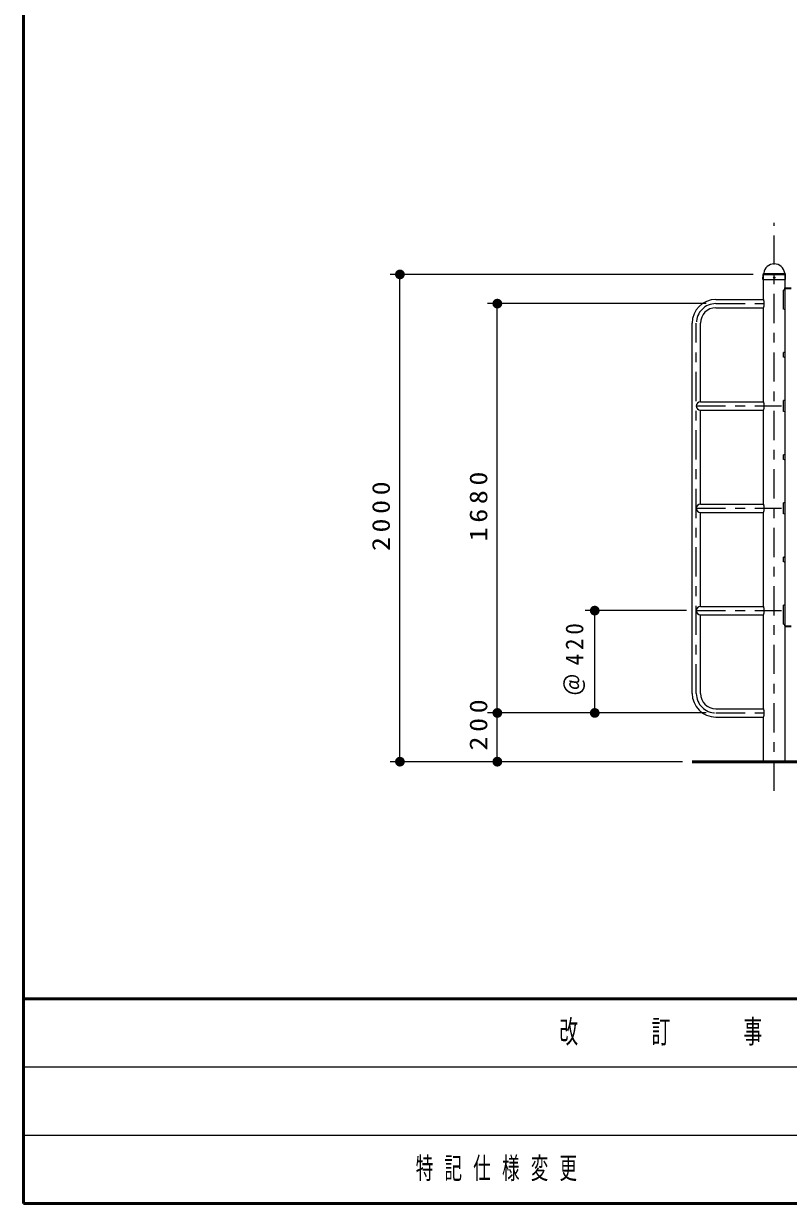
# Model space of a CAD drawing. Units: millimetres on the paper, scale 1:40. Extents: x -385 to 0, y 0 to 267.
# Drawn here: x -385 to -306.5, y 0 to 121.1 of the extents above; entities that cross this region are included whole.
import ezdxf

# ---------------------------------------------------------------- set-up
doc = ezdxf.new("R2010")
doc.units = ezdxf.units.MM
doc.linetypes.add('USER1', pattern=[4.5, 2.5, -2])
doc.linetypes.add('USER2', pattern=[6, 3, -1, 1, -1])
doc.layers.add('LY_1', color=7, linetype='Continuous', lineweight=13)
doc.styles.add('ＭＳ ゴシック', font='')
doc.styles.get('ＭＳ ゴシック').set_extended_font_data('MS Gothic')

# ---------------------------------------------------------------- blocks, each defined once
blk = doc.blocks.new('filled_dot')
at = {"color": 0, "linetype": 'Continuous', "lineweight": -2, "const_width": 1.25}
blk.add_lwpolyline([(-0.625, 0, 1), (0.625, 0, 1)], format="xyb", close=True, dxfattribs=at)

msp = doc.modelspace()

# ---------------------------------------------------------------- linework, layer by layer
at = {"layer": 'LY_1', "lineweight": 50}
for p, q in [((-385, 267), (-385, 0)), ((-316.373, 45.329), (-208.038, 45.329)), ((-385, 21), (0, 21)), ((-385, 0), (0, 0))]:
    msp.add_line(p, q, dxfattribs=at)
at = {"layer": 'LY_1', "linetype": 'USER2'}
for p, q in [((-307.948, 42.329), (-307.948, 100.634)), ((-313.948, 92.329), (-307.948, 92.329)), ((-315.948, 52.329), (-315.948, 90.329)), ((-315.948, 81.829), (-307.198, 81.829)), ((-315.948, 71.329), (-307.198, 71.329)), ((-315.948, 60.829), (-307.198, 60.829)), ((-313.948, 50.329), (-307.948, 50.329))]:
    msp.add_line(p, q, dxfattribs=at)
at = {"layer": 'LY_1'}
for p, q in [((-310.097, 95.329), (-347.373, 95.329)), ((-346.373, 45.329), (-346.373, 95.329)), ((-309.065, 95.342), (-306.832, 95.342)), ((-309.02, 95.429), (-306.881, 95.429)), ((-314.948, 92.329), (-337.373, 92.329)), ((-336.373, 50.329), (-336.373, 92.329)), ((-316.948, 60.829), (-327.373, 60.829)), ((-326.373, 50.329), (-326.373, 60.829)), ((-314.948, 50.329), (-337.373, 50.329)), ((-336.373, 45.329), (-336.373, 50.329)), ((-314.948, 50.329), (-327.373, 50.329)), ((-324.12, 45.329), (-347.373, 45.329)), ((-317.373, 45.329), (-337.373, 45.329)), ((-385, 14), (-243.5, 14)), ((-385, 7), (-243.5, 7))]:
    msp.add_line(p, q, dxfattribs=at)
at = {"layer": 'LY_1', "lineweight": 25}
for p, q in [((-309.11, 94.817), (-309.099, 95.312)), ((-309.097, 94.804), (-309.11, 94.817)), ((-309.097, 94.804), (-306.799, 94.804)), ((-309.069, 95.385), (-309.041, 95.412)), ((-309.062, 92.754), (-309.062, 95.329)), ((-306.828, 95.385), (-306.856, 95.412)), ((-306.835, 45.329), (-306.835, 95.329)), ((-306.787, 94.817), (-306.799, 94.804)), ((-306.787, 94.817), (-306.797, 95.312)), ((-307.01, 91.767), (-307.01, 93.724)), ((-306.86, 93.874), (-306.86, 93.954)), ((-306.86, 93.954), (-306.204, 93.954)), ((-313.948, 92.754), (-309.062, 92.754)), ((-313.948, 91.904), (-309.062, 91.904)), ((-309.062, 82.254), (-309.062, 91.904)), ((-306.96, 91.767), (-307.01, 91.767)), ((-316.373, 52.329), (-316.373, 90.329)), ((-315.523, 82.254), (-315.523, 90.329)), ((-307.01, 86.829), (-307.01, 87.329)), ((-306.96, 87.329), (-307.01, 87.329)), ((-306.96, 86.829), (-307.01, 86.829)), ((-306.96, 82.392), (-307.01, 82.392)), ((-307.01, 81.267), (-307.01, 82.392)), ((-315.523, 82.254), (-309.062, 82.254)), ((-315.523, 81.404), (-309.062, 81.404)), ((-315.523, 71.754), (-315.523, 81.404)), ((-309.062, 71.754), (-309.062, 81.404)), ((-306.96, 81.267), (-307.01, 81.267)), ((-307.01, 76.329), (-307.01, 76.829)), ((-306.96, 76.829), (-307.01, 76.829)), ((-306.96, 76.329), (-307.01, 76.329)), ((-315.523, 71.754), (-309.062, 71.754)), ((-306.96, 71.892), (-307.01, 71.892)), ((-307.01, 70.767), (-307.01, 71.892)), ((-315.523, 70.904), (-309.062, 70.904)), ((-315.523, 61.254), (-315.523, 70.904)), ((-309.062, 61.254), (-309.062, 70.904)), ((-306.96, 70.767), (-307.01, 70.767)), ((-307.01, 65.829), (-307.01, 66.329)), ((-306.96, 66.329), (-307.01, 66.329)), ((-306.96, 65.829), (-307.01, 65.829)), ((-315.523, 61.254), (-309.062, 61.254)), ((-306.96, 61.392), (-307.01, 61.392)), ((-307.01, 59.434), (-307.01, 61.392)), ((-315.523, 52.329), (-315.523, 60.404)), ((-315.523, 60.404), (-309.062, 60.404)), ((-309.062, 50.754), (-309.062, 60.404)), ((-306.86, 59.284), (-306.86, 59.204)), ((-306.86, 59.204), (-306.198, 59.204)), ((-313.948, 50.754), (-309.062, 50.754)), ((-313.948, 49.904), (-309.062, 49.904)), ((-309.062, 45.329), (-309.062, 49.904))]:
    msp.add_line(p, q, dxfattribs=at)
at = {"layer": 'LY_1', "linetype": 'USER1'}
for p, q in [((-309.061, 95.329), (-306.836, 95.329)), ((-306.86, 93.874), (-306.204, 93.874)), ((-306.86, 59.284), (-306.198, 59.284))]:
    msp.add_line(p, q, dxfattribs=at)
at = {"layer": 'LY_1', "lineweight": 25}
for points in [[(-309.062, 91.904), (-309.051, 91.908), (-309.04, 91.918), (-309.03, 91.936), (-309.02, 91.961), (-309.011, 91.992), (-309.003, 92.028), (-308.995, 92.07), (-308.989, 92.117), (-308.984, 92.166), (-308.981, 92.219), (-308.979, 92.274), (-308.978, 92.329), (-308.979, 92.384), (-308.981, 92.439), (-308.984, 92.492), (-308.989, 92.542), (-308.995, 92.588), (-309.003, 92.63), (-309.011, 92.666), (-309.02, 92.697), (-309.03, 92.722), (-309.04, 92.74), (-309.051, 92.75), (-309.062, 92.754)], [(-309.062, 81.404), (-309.051, 81.408), (-309.04, 81.418), (-309.03, 81.436), (-309.02, 81.461), (-309.011, 81.492), (-309.003, 81.528), (-308.995, 81.57), (-308.989, 81.617), (-308.984, 81.666), (-308.981, 81.719), (-308.979, 81.774), (-308.978, 81.829), (-308.979, 81.884), (-308.981, 81.939), (-308.984, 81.992), (-308.989, 82.042), (-308.995, 82.088), (-309.003, 82.13), (-309.011, 82.166), (-309.02, 82.197), (-309.03, 82.222), (-309.04, 82.24), (-309.051, 82.25), (-309.062, 82.254)], [(-309.062, 70.904), (-309.051, 70.908), (-309.04, 70.918), (-309.03, 70.936), (-309.02, 70.961), (-309.011, 70.992), (-309.003, 71.028), (-308.995, 71.07), (-308.989, 71.117), (-308.984, 71.166), (-308.981, 71.219), (-308.979, 71.274), (-308.978, 71.329), (-308.979, 71.384), (-308.981, 71.439), (-308.984, 71.492), (-308.989, 71.542), (-308.995, 71.588), (-309.003, 71.63), (-309.011, 71.666), (-309.02, 71.697), (-309.03, 71.722), (-309.04, 71.74), (-309.051, 71.75), (-309.062, 71.754)], [(-309.062, 60.404), (-309.051, 60.408), (-309.04, 60.418), (-309.03, 60.436), (-309.02, 60.461), (-309.011, 60.492), (-309.003, 60.528), (-308.995, 60.57), (-308.989, 60.617), (-308.984, 60.666), (-308.981, 60.719), (-308.979, 60.774), (-308.978, 60.829), (-308.979, 60.884), (-308.981, 60.939), (-308.984, 60.992), (-308.989, 61.042), (-308.995, 61.088), (-309.003, 61.13), (-309.011, 61.166), (-309.02, 61.197), (-309.03, 61.222), (-309.04, 61.24), (-309.051, 61.25), (-309.062, 61.254)], [(-309.062, 49.904), (-309.051, 49.908), (-309.04, 49.918), (-309.03, 49.936), (-309.02, 49.961), (-309.011, 49.992), (-309.003, 50.028), (-308.995, 50.07), (-308.989, 50.117), (-308.984, 50.166), (-308.981, 50.219), (-308.979, 50.274), (-308.978, 50.329), (-308.979, 50.384), (-308.981, 50.439), (-308.984, 50.492), (-308.989, 50.542), (-308.995, 50.588), (-309.003, 50.63), (-309.011, 50.666), (-309.02, 50.697), (-309.03, 50.722), (-309.04, 50.74), (-309.051, 50.75), (-309.062, 50.754)]]:
    msp.add_lwpolyline(points, dxfattribs=at)
msp.add_circle((-307.948, 95.004), 0.075, dxfattribs=at)
for centre, radius, start, end in [((-307.948, 95.329), 1.08, 90, 173.3676), ((-307.948, 95.329), 1.08, 6.6324, 90), ((-308.994, 95.311), 0.105, 135, 178.99605), ((-309.091, 95.462), 0.07, 315, 353.3676), ((-306.806, 95.462), 0.07, 186.6324, 225), ((-306.902, 95.311), 0.105, 1.00395, 45), ((-307.01, 93.874), 0.15, 270, 0), ((-313.948, 90.329), 2.425, 90, 180), ((-313.948, 90.329), 1.575, 90, 180), ((-306.96, 91.642), 0.125, 0, 90), ((-306.96, 87.454), 0.125, 270, 0), ((-306.96, 86.704), 0.125, 0, 90), ((-306.96, 82.517), 0.125, 270, 0), ((-315.523, 81.829), 0.425, 90, 270), ((-306.96, 81.142), 0.125, 0, 90), ((-306.96, 76.954), 0.125, 270, 0), ((-306.96, 76.204), 0.125, 0, 90), ((-315.523, 71.329), 0.425, 90, 270), ((-306.96, 72.017), 0.125, 270, 0), ((-306.96, 70.642), 0.125, 0, 90), ((-306.96, 66.454), 0.125, 270, 0), ((-306.96, 65.704), 0.125, 0, 90), ((-315.523, 60.829), 0.425, 90, 270), ((-306.96, 61.517), 0.125, 270, 0), ((-307.01, 59.284), 0.15, 0, 90), ((-313.948, 52.329), 2.425, 180, 270), ((-313.948, 52.329), 1.575, 180, 270)]:
    msp.add_arc(centre, radius, start, end, dxfattribs=at)
at = {"layer": 'LY_1', "linetype": 'USER2'}
for centre, start, end in [((-313.948, 90.329), 90, 180), ((-313.948, 52.329), 180, 270)]:
    msp.add_arc(centre, 2, start, end, dxfattribs=at)

# ---------------------------------------------------------------- block references
at = {"layer": 'LY_1', "xscale": 0.4, "yscale": 0.4}
for p, rotation in [((-346.373, 95.329), 270), ((-336.373, 92.329), 270), ((-326.373, 60.829), 270), ((-336.373, 50.329), 90), ((-336.373, 50.329), 270), ((-326.373, 50.329), 90), ((-346.373, 45.329), 90), ((-336.373, 45.329), 90)]:
    msp.add_blockref('filled_dot', p, dxfattribs=dict(at, rotation=rotation))

# ---------------------------------------------------------------- texts
at = {"layer": 'LY_1', "char_height": 1.833, "attachment_point": 8, "rotation": 90, "style": 'ＭＳ ゴシック'}
for s, insert in [('\\T1.33;\\W1.15;2000', (-347.373, 70.752)), ('\\T1.33;\\W1.15;1680', (-337.373, 71.752)), ('\\T1.33;\\W0.95;＠420', (-327.373, 55.992)), ('\\T1.33;\\W1.15;200', (-337.373, 49.337))]:
    msp.add_mtext(s, dxfattribs=dict(at, insert=insert))
at = {"layer": 'LY_1', "style": 'ＭＳ ゴシック'}
for s, insert, char_height, attachment_point in [('\\T1.64;\\W0.6;改\u3000\u3000訂\u3000\u3000事\u3000\u3000項', (-314.25, 17.5), 2.346, 5), ('\\T1.64;\\W0.6;特記仕様変更', (-344.75, 3.5), 2.199, 4)]:
    msp.add_mtext(s, dxfattribs=dict(at, insert=insert, char_height=char_height, attachment_point=attachment_point))

doc.saveas('drawing.dxf')
